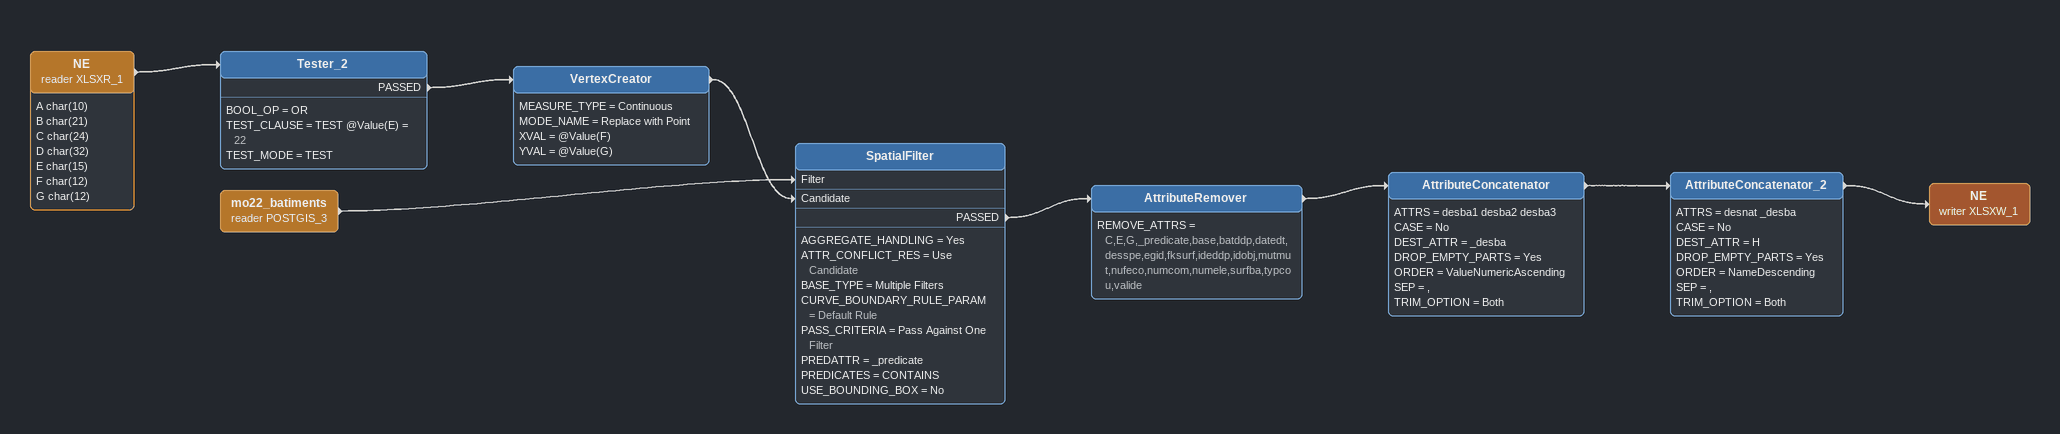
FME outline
NE (reader XLSXR_1)
    attributes: A char(10), B char(21), C char(24), D char(32), E char(15), F char(12), G char(12)
    -> Tester_2
Tester_2
    BOOL_OP = OR
    TEST_CLAUSE = TEST @Value(E) = 22
    TEST_MODE = TEST
    PASSED -> VertexCreator
VertexCreator
    MEASURE_TYPE = Continuous
    MODE_NAME = Replace with Point
    XVAL = @Value(F)
    YVAL = @Value(G)
    -> SpatialFilter [Candidate]
mo22_batiments (reader POSTGIS_3)
    -> SpatialFilter [Filter]
SpatialFilter
    AGGREGATE_HANDLING = Yes
    ATTR_CONFLICT_RES = Use Candidate
    BASE_TYPE = Multiple Filters
    CURVE_BOUNDARY_RULE_PARAM = Default Rule
    PASS_CRITERIA = Pass Against One Filter
    PREDATTR = _predicate
    PREDICATES = CONTAINS
    USE_BOUNDING_BOX = No
    PASSED -> AttributeRemover
AttributeRemover
    REMOVE_ATTRS = C,E,G,_predicate,base,batddp,datedt,desspe,egid,fksurf,ideddp,idobj,mutmut,nufeco,numcom,numele,surfba,typcou,valide
    -> AttributeConcatenator
AttributeConcatenator
    ATTRS = desba1 desba2 desba3
    CASE = No
    DEST_ATTR = _desba
    DROP_EMPTY_PARTS = Yes
    ORDER = ValueNumericAscending
    SEP = ,
    TRIM_OPTION = Both
    -> AttributeConcatenator_2
AttributeConcatenator_2
    ATTRS = desnat _desba
    CASE = No
    DEST_ATTR = H
    DROP_EMPTY_PARTS = Yes
    ORDER = NameDescending
    SEP = ,
    TRIM_OPTION = Both
    -> NE (writer XLSXW_1)
NE (writer XLSXW_1)
